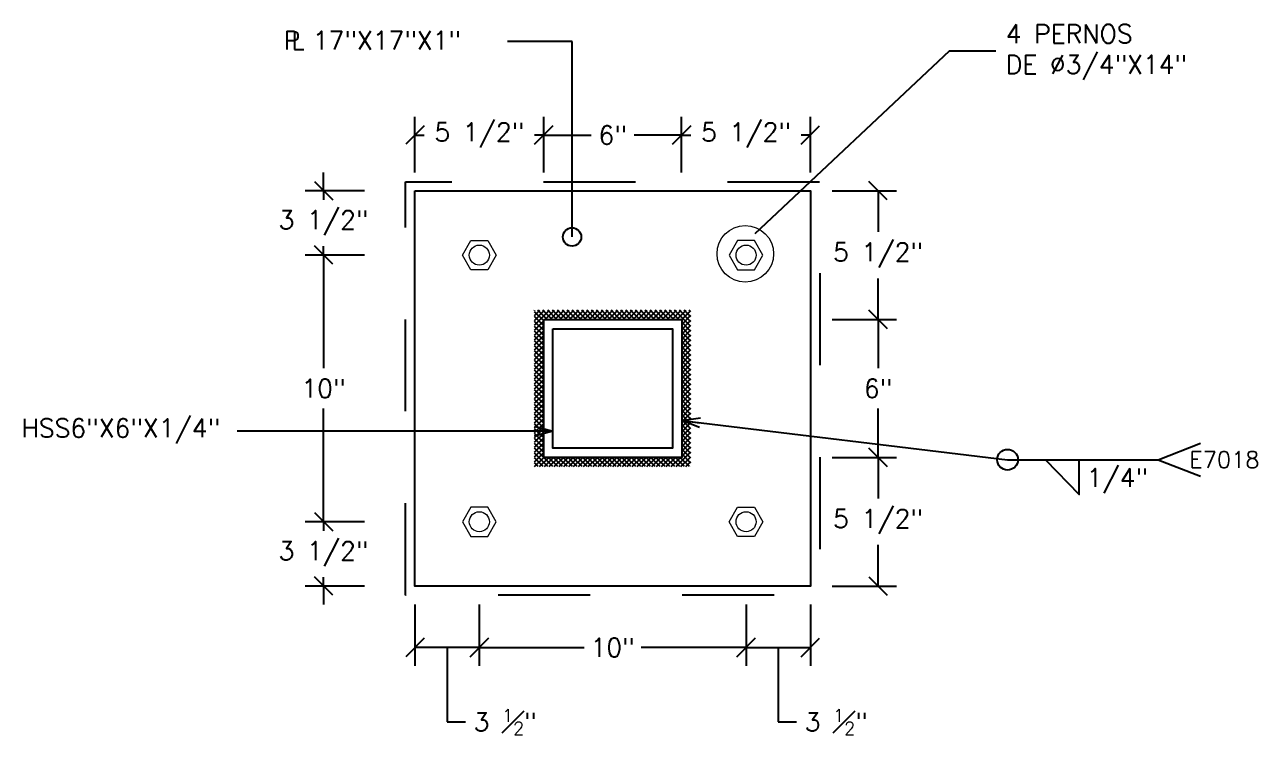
# Model space of a CAD drawing. Header units: metres. Extents: x -44 to 358, y -286 to 66.
# Drawn here: x 142.876 to 144.216, y 13.119 to 13.908 of the extents above; entities that cross this region are included whole.
import ezdxf

# ---------------------------------------------------------------- set-up
doc = ezdxf.new("R2010")
doc.units = ezdxf.units.M
doc.header["$LTSCALE"] = 0.3
doc.header["$PDMODE"] = 3
doc.linetypes.add('HIDDEN', pattern=[9.525, 6.35, -3.175])
for name, color, linetype in [('ACERO', 5, 'Continuous'), ('DIMTEXTO', 4, 'Continuous'), ('HATCH MUROS', 8, 'Continuous'), ('SECCION', 1, 'Continuous'), ('Texto', 4, 'Continuous')]:
    doc.layers.add(name, color=color, linetype=linetype)
doc.styles.add('SMPLEX', font='simplex.shx')
doc.dimstyles.new('DIM-10', dxfattribs={"dimscale": 0.1, "dimtxt": 0.2, "dimasz": 0.2, "dimexe": 0.2, "dimexo": 0.2, "dimgap": 0.1, "dimtad": 0, "dimtih": 1, "dimtoh": 1, "dimzin": 0, "dimdsep": 46, "dimtxsty": 'SMPLEX', "dimblk": 'OBLIQUE', "dimcen": 0.2, "dimclrd": 4, "dimclre": 4, "dimclrt": 4, "dimadec": 0, "dimazin": 0, "dimtfac": 1, "dimtmove": 0, "dimatfit": 3, "dimldrblk": 'OPEN30', "dimfxl": 0.5, "dimfxlon": 1, "dimtolj": 1, "dimtzin": 0, "dimarcsym": 0})

# ---------------------------------------------------------------- blocks, each defined once
blk = doc.blocks.new('_OBLIQUE')
at = {"color": 0, "linetype": 'ByBlock'}
blk.add_line((-0.5, -0.5), (0.5, 0.5), dxfattribs=at)
blk = doc.blocks.new('*D311')
at = {"layer": 'DEFPOINTS', "color": 0, "transparency": 16777216}
for p in [(143.5904, 13.7874), (143.5904, 13.7269), (143.7304, 13.7269)]:
    blk.add_point(p, dxfattribs=at)
at = {"layer": 'Texto', "color": 4, "lineweight": -2, "transparency": 16777216}
for p, q in [((143.5904, 13.7469), (143.5904, 13.8074)), ((143.7304, 13.7469), (143.7304, 13.8074)), ((143.5904, 13.7874), (143.6004, 13.7874)), ((143.7304, 13.7874), (143.7204, 13.7874))]:
    blk.add_line(p, q, dxfattribs=at)
at = {"layer": 'Texto', "color": 4, "lineweight": -2, "transparency": 16777216, "xscale": 0.02, "yscale": 0.02, "zscale": 0.02, "rotation": 180}
blk.add_blockref('_OBLIQUE', (143.5904, 13.7874), dxfattribs=at)
at = {"layer": 'Texto', "color": 4, "lineweight": -2, "transparency": 16777216, "xscale": 0.02, "yscale": 0.02, "zscale": 0.02}
blk.add_blockref('_OBLIQUE', (143.7304, 13.7874), dxfattribs=at)
at = {"layer": 'Texto', "color": 4, "transparency": 16777216, "insert": (143.6604, 13.7874), "char_height": 0.02, "attachment_point": 5, "style": 'SMPLEX'}
blk.add_mtext('\\A1;5 1/2"', dxfattribs=at)
blk = doc.blocks.new('_Open30')
at = {"color": 0, "lineweight": -2}
for p, q in [((-1, 0.268), (0, 0)), ((0, 0), (-1, -0.268)), ((0, 0), (-1, 0))]:
    blk.add_line(p, q, dxfattribs=at)
blk = doc.blocks.new('*D312')
at = {"layer": 'DEFPOINTS', "color": 0, "transparency": 16777216}
for p in [(143.4404, 13.7874), (143.4404, 13.7269), (143.5904, 13.7269)]:
    blk.add_point(p, dxfattribs=at)
at = {"layer": 'Texto', "color": 4, "lineweight": -2, "transparency": 16777216}
for p, q in [((143.4404, 13.7469), (143.4404, 13.8074)), ((143.5904, 13.7469), (143.5904, 13.8074)), ((143.4404, 13.7874), (143.4921, 13.7874)), ((143.5904, 13.7874), (143.5387, 13.7874))]:
    blk.add_line(p, q, dxfattribs=at)
at = {"layer": 'Texto', "color": 4, "lineweight": -2, "transparency": 16777216, "xscale": 0.02, "yscale": 0.02, "zscale": 0.02, "rotation": 180}
blk.add_blockref('_OBLIQUE', (143.4404, 13.7874), dxfattribs=at)
at = {"layer": 'Texto', "color": 4, "lineweight": -2, "transparency": 16777216, "xscale": 0.02, "yscale": 0.02, "zscale": 0.02}
blk.add_blockref('_OBLIQUE', (143.5904, 13.7874), dxfattribs=at)
at = {"layer": 'Texto', "color": 4, "transparency": 16777216, "insert": (143.5154, 13.7874), "char_height": 0.02, "attachment_point": 5, "style": 'SMPLEX'}
blk.add_mtext('\\A1;{\\Fromans|c0;6"}', dxfattribs=at)
blk = doc.blocks.new('*D313')
at = {"layer": 'DEFPOINTS', "color": 0, "transparency": 16777216}
for p in [(143.3004, 13.7874), (143.3004, 13.7269), (143.4404, 13.7269)]:
    blk.add_point(p, dxfattribs=at)
at = {"layer": 'Texto', "color": 4, "lineweight": -2, "transparency": 16777216}
for p, q in [((143.3004, 13.7469), (143.3004, 13.8074)), ((143.4404, 13.7469), (143.4404, 13.8074)), ((143.3004, 13.7874), (143.3104, 13.7874)), ((143.4404, 13.7874), (143.4304, 13.7874))]:
    blk.add_line(p, q, dxfattribs=at)
at = {"layer": 'Texto', "color": 4, "lineweight": -2, "transparency": 16777216, "xscale": 0.02, "yscale": 0.02, "zscale": 0.02, "rotation": 180}
blk.add_blockref('_OBLIQUE', (143.3004, 13.7874), dxfattribs=at)
at = {"layer": 'Texto', "color": 4, "lineweight": -2, "transparency": 16777216, "xscale": 0.02, "yscale": 0.02, "zscale": 0.02}
blk.add_blockref('_OBLIQUE', (143.4404, 13.7874), dxfattribs=at)
at = {"layer": 'Texto', "color": 4, "transparency": 16777216, "insert": (143.3704, 13.7874), "char_height": 0.02, "attachment_point": 5, "style": 'SMPLEX'}
blk.add_mtext('\\A1;5 1/2"', dxfattribs=at)
blk = doc.blocks.new('*D314')
at = {"layer": 'DEFPOINTS', "color": 0, "transparency": 16777216}
for p in [(143.7304, 13.5869), (143.5904, 13.4369), (143.804, 13.4369)]:
    blk.add_point(p, dxfattribs=at)
at = {"layer": 'Texto', "color": 4, "lineweight": -2, "transparency": 16777216}
for p, q in [((143.754, 13.5869), (143.824, 13.5869)), ((143.804, 13.5869), (143.804, 13.5338)), ((143.804, 13.4369), (143.804, 13.49)), ((143.754, 13.4369), (143.824, 13.4369))]:
    blk.add_line(p, q, dxfattribs=at)
at = {"layer": 'Texto', "color": 4, "lineweight": -2, "transparency": 16777216, "xscale": 0.02, "yscale": 0.02, "zscale": 0.02}
for p, rotation in [((143.804, 13.5869), 90), ((143.804, 13.4369), 270)]:
    blk.add_blockref('_OBLIQUE', p, dxfattribs=dict(at, rotation=rotation))
at = {"layer": 'Texto', "color": 4, "transparency": 16777216, "insert": (143.804, 13.5119), "char_height": 0.02, "attachment_point": 5, "style": 'SMPLEX'}
blk.add_mtext('\\A1;{\\Fromans|c0;6"}', dxfattribs=at)
blk = doc.blocks.new('*D315')
at = {"layer": 'DEFPOINTS', "color": 0, "transparency": 16777216}
for p in [(143.5904, 13.4369), (143.7304, 13.2969), (143.804, 13.2969)]:
    blk.add_point(p, dxfattribs=at)
at = {"layer": 'Texto', "color": 4, "lineweight": -2, "transparency": 16777216}
for p, q in [((143.754, 13.4369), (143.824, 13.4369)), ((143.804, 13.4369), (143.804, 13.3921)), ((143.804, 13.2969), (143.804, 13.3416)), ((143.754, 13.2969), (143.824, 13.2969))]:
    blk.add_line(p, q, dxfattribs=at)
at = {"layer": 'Texto', "color": 4, "lineweight": -2, "transparency": 16777216, "xscale": 0.02, "yscale": 0.02, "zscale": 0.02}
for p, rotation in [((143.804, 13.4369), 90), ((143.804, 13.2969), 270)]:
    blk.add_blockref('_OBLIQUE', p, dxfattribs=dict(at, rotation=rotation))
at = {"layer": 'Texto', "color": 4, "transparency": 16777216, "insert": (143.804, 13.3669), "char_height": 0.02, "attachment_point": 5, "style": 'SMPLEX'}
blk.add_mtext('\\A1;5 1/2"', dxfattribs=at)
blk = doc.blocks.new('*D316')
at = {"layer": 'DEFPOINTS', "color": 0, "transparency": 16777216}
for p in [(143.3704, 13.2969), (143.6604, 13.2969), (143.3704, 13.2301)]:
    blk.add_point(p, dxfattribs=at)
at = {"layer": 'Texto', "color": 4, "lineweight": -2, "transparency": 16777216}
for p, q in [((143.3704, 13.2769), (143.3704, 13.2101)), ((143.6604, 13.2769), (143.6604, 13.2101)), ((143.3704, 13.2301), (143.4845, 13.2301)), ((143.6604, 13.2301), (143.5464, 13.2301))]:
    blk.add_line(p, q, dxfattribs=at)
at = {"layer": 'Texto', "color": 4, "lineweight": -2, "transparency": 16777216, "xscale": 0.02, "yscale": 0.02, "zscale": 0.02, "rotation": 180}
blk.add_blockref('_OBLIQUE', (143.3704, 13.2301), dxfattribs=at)
at = {"layer": 'Texto', "color": 4, "lineweight": -2, "transparency": 16777216, "xscale": 0.02, "yscale": 0.02, "zscale": 0.02}
blk.add_blockref('_OBLIQUE', (143.6604, 13.2301), dxfattribs=at)
at = {"layer": 'Texto', "color": 4, "transparency": 16777216, "insert": (143.5154, 13.2301), "char_height": 0.02, "attachment_point": 5, "style": 'SMPLEX'}
blk.add_mtext('\\A1;10"', dxfattribs=at)
blk = doc.blocks.new('*D317')
at = {"layer": 'DEFPOINTS', "color": 0, "transparency": 16777216}
for p in [(143.3004, 13.2969), (143.3704, 13.2969), (143.3004, 13.2301)]:
    blk.add_point(p, dxfattribs=at)
at = {"layer": 'Texto', "color": 4, "lineweight": -2, "transparency": 16777216}
for p, q in [((143.3004, 13.2769), (143.3004, 13.2101)), ((143.3704, 13.2769), (143.3704, 13.2101)), ((143.3704, 13.2301), (143.3004, 13.2301)), ((143.3354, 13.2301), (143.3354, 13.1491)), ((143.3354, 13.1491), (143.3554, 13.1491))]:
    blk.add_line(p, q, dxfattribs=at)
at = {"layer": 'Texto', "color": 4, "lineweight": -2, "transparency": 16777216, "xscale": 0.02, "yscale": 0.02, "zscale": 0.02, "rotation": 180}
blk.add_blockref('_OBLIQUE', (143.3004, 13.2301), dxfattribs=at)
at = {"layer": 'Texto', "color": 4, "lineweight": -2, "transparency": 16777216, "xscale": 0.02, "yscale": 0.02, "zscale": 0.02}
blk.add_blockref('_OBLIQUE', (143.3704, 13.2301), dxfattribs=at)
at = {"layer": 'Texto', "color": 4, "transparency": 16777216, "insert": (143.3985, 13.1491), "char_height": 0.02, "attachment_point": 5, "style": 'SMPLEX'}
blk.add_mtext('\\A1;3 {\\H0.7x;\\S1#2;}"', dxfattribs=at)
blk = doc.blocks.new('*D318')
at = {"layer": 'DEFPOINTS', "color": 0, "transparency": 16777216}
for p in [(143.201, 13.3669), (143.2654, 13.3669), (143.2654, 13.2969)]:
    blk.add_point(p, dxfattribs=at)
at = {"layer": 'Texto', "color": 4, "lineweight": -2, "transparency": 16777216}
for p, q in [((143.201, 13.3669), (143.201, 13.3869)), ((143.2454, 13.3669), (143.181, 13.3669)), ((143.201, 13.3669), (143.201, 13.3571)), ((143.2454, 13.2969), (143.181, 13.2969)), ((143.201, 13.2969), (143.201, 13.3066)), ((143.201, 13.2969), (143.201, 13.2769))]:
    blk.add_line(p, q, dxfattribs=at)
at = {"layer": 'Texto', "color": 4, "lineweight": -2, "transparency": 16777216, "xscale": 0.02, "yscale": 0.02, "zscale": 0.02}
for p, rotation in [((143.201, 13.3669), 270), ((143.201, 13.2969), 90)]:
    blk.add_blockref('_OBLIQUE', p, dxfattribs=dict(at, rotation=rotation))
at = {"layer": 'Texto', "color": 4, "transparency": 16777216, "insert": (143.201, 13.3319), "char_height": 0.02, "attachment_point": 5, "style": 'SMPLEX'}
blk.add_mtext('\\A1;3 1/2"', dxfattribs=at)
blk = doc.blocks.new('*D319')
at = {"layer": 'DEFPOINTS', "color": 0, "transparency": 16777216}
for p in [(143.201, 13.6569), (143.2654, 13.6569), (143.2654, 13.3669)]:
    blk.add_point(p, dxfattribs=at)
at = {"layer": 'Texto', "color": 4, "lineweight": -2, "transparency": 16777216}
for p, q in [((143.2454, 13.6569), (143.181, 13.6569)), ((143.201, 13.6569), (143.201, 13.5338)), ((143.201, 13.3669), (143.201, 13.49)), ((143.2454, 13.3669), (143.181, 13.3669))]:
    blk.add_line(p, q, dxfattribs=at)
at = {"layer": 'Texto', "color": 4, "lineweight": -2, "transparency": 16777216, "xscale": 0.02, "yscale": 0.02, "zscale": 0.02}
for p, rotation in [((143.201, 13.6569), 90), ((143.201, 13.3669), 270)]:
    blk.add_blockref('_OBLIQUE', p, dxfattribs=dict(at, rotation=rotation))
at = {"layer": 'Texto', "color": 4, "transparency": 16777216, "insert": (143.201, 13.5119), "char_height": 0.02, "attachment_point": 5, "style": 'SMPLEX'}
blk.add_mtext('\\A1;10"', dxfattribs=at)
blk = doc.blocks.new('*D320')
at = {"layer": 'DEFPOINTS', "color": 0, "transparency": 16777216}
for p in [(143.2654, 13.7269), (143.201, 13.6569), (143.2654, 13.6569)]:
    blk.add_point(p, dxfattribs=at)
at = {"layer": 'Texto', "color": 4, "lineweight": -2, "transparency": 16777216}
for p, q in [((143.201, 13.7269), (143.201, 13.7469)), ((143.2454, 13.7269), (143.181, 13.7269)), ((143.201, 13.7269), (143.201, 13.7171)), ((143.201, 13.6569), (143.201, 13.6666)), ((143.2454, 13.6569), (143.181, 13.6569)), ((143.201, 13.6569), (143.201, 13.6369))]:
    blk.add_line(p, q, dxfattribs=at)
at = {"layer": 'Texto', "color": 4, "lineweight": -2, "transparency": 16777216, "xscale": 0.02, "yscale": 0.02, "zscale": 0.02}
for p, rotation in [((143.201, 13.7269), 270), ((143.201, 13.6569), 90)]:
    blk.add_blockref('_OBLIQUE', p, dxfattribs=dict(at, rotation=rotation))
at = {"layer": 'Texto', "color": 4, "transparency": 16777216, "insert": (143.201, 13.6919), "char_height": 0.02, "attachment_point": 5, "style": 'SMPLEX'}
blk.add_mtext('\\A1;3 1/2"', dxfattribs=at)
blk = doc.blocks.new('*D321')
at = {"layer": 'DEFPOINTS', "color": 0, "transparency": 16777216}
for p in [(143.6604, 13.2969), (143.7304, 13.2969), (143.7304, 13.2301)]:
    blk.add_point(p, dxfattribs=at)
at = {"layer": 'Texto', "color": 4, "lineweight": -2, "transparency": 16777216}
for p, q in [((143.6604, 13.2769), (143.6604, 13.2101)), ((143.7304, 13.2769), (143.7304, 13.2101)), ((143.6604, 13.2301), (143.7304, 13.2301)), ((143.6954, 13.2301), (143.6954, 13.1491)), ((143.6954, 13.1491), (143.7154, 13.1491))]:
    blk.add_line(p, q, dxfattribs=at)
at = {"layer": 'Texto', "color": 4, "lineweight": -2, "transparency": 16777216, "xscale": 0.02, "yscale": 0.02, "zscale": 0.02, "rotation": 180}
blk.add_blockref('_OBLIQUE', (143.6604, 13.2301), dxfattribs=at)
at = {"layer": 'Texto', "color": 4, "lineweight": -2, "transparency": 16777216, "xscale": 0.02, "yscale": 0.02, "zscale": 0.02}
blk.add_blockref('_OBLIQUE', (143.7304, 13.2301), dxfattribs=at)
at = {"layer": 'Texto', "color": 4, "transparency": 16777216, "insert": (143.7585, 13.1491), "char_height": 0.02, "attachment_point": 5, "style": 'SMPLEX'}
blk.add_mtext('\\A1;3 {\\H0.7x;\\S1#2;}"', dxfattribs=at)
blk = doc.blocks.new('*D322')
at = {"layer": 'DEFPOINTS', "color": 0, "transparency": 16777216}
for p in [(143.7304, 13.7269), (143.804, 13.7269), (143.5904, 13.5869)]:
    blk.add_point(p, dxfattribs=at)
at = {"layer": 'Texto', "color": 4, "lineweight": -2, "transparency": 16777216}
for p, q in [((143.754, 13.7269), (143.824, 13.7269)), ((143.804, 13.7269), (143.804, 13.6821)), ((143.804, 13.5869), (143.804, 13.6316)), ((143.754, 13.5869), (143.824, 13.5869))]:
    blk.add_line(p, q, dxfattribs=at)
at = {"layer": 'Texto', "color": 4, "lineweight": -2, "transparency": 16777216, "xscale": 0.02, "yscale": 0.02, "zscale": 0.02}
for p, rotation in [((143.804, 13.7269), 90), ((143.804, 13.5869), 270)]:
    blk.add_blockref('_OBLIQUE', p, dxfattribs=dict(at, rotation=rotation))
at = {"layer": 'Texto', "color": 4, "transparency": 16777216, "insert": (143.804, 13.6569), "char_height": 0.02, "attachment_point": 5, "style": 'SMPLEX'}
blk.add_mtext('\\A1;5 1/2"', dxfattribs=at)

msp = doc.modelspace()

# ---------------------------------------------------------------- hatches: boundary and pattern name
at = {"layer": 'HATCH MUROS'}
h = msp.add_hatch(dxfattribs=at)
h.set_pattern_fill('ANSI37', color=256, scale=0.03, style=0)
h.set_pattern_definition([(45, (54.5173477, -101.50961), (-0.00265165043, 0.00265165043), []), (135, (54.5173477, -101.50961), (-0.00265165043, -0.00265165043), [])])
h.paths.add_polyline_path([(143.6004085, 13.5968684), (143.4304085, 13.5968684), (143.4304085, 13.4268684), (143.6004085, 13.4268684)])
h.paths.add_polyline_path([(143.5904085, 13.5868684), (143.5904085, 13.4368684), (143.4404085, 13.4368684), (143.4404085, 13.5868684)], flags=16)

# ---------------------------------------------------------------- linework, layer by layer
at = {"layer": 'ACERO', "color": 7}
for points in [[(143.4404085, 13.5868684), (143.5904085, 13.5868684), (143.5904085, 13.4368684), (143.4404085, 13.4368684)], [(143.4504085, 13.5768684), (143.5804085, 13.5768684), (143.5804085, 13.4468684), (143.4504085, 13.4468684)]]:
    msp.add_lwpolyline(points, close=True, dxfattribs=at)
at = {"layer": 'DIMTEXTO'}
for q in [(144.1545448, 13.4523092), (144.1545448, 13.4164071)]:
    msp.add_line((144.1084606, 13.4343581), q, dxfattribs=at)
msp.add_lwpolyline([(143.9860464, 13.4343581), (144.0224594, 13.3966342), (144.0224594, 13.4343581)], dxfattribs=at)
at = {"layer": 'DIMTEXTO', "lineweight": 0}
msp.add_circle((143.6595868, 13.6583374), 0.0307533, dxfattribs=at)
at = {"layer": 'DIMTEXTO'}
msp.add_circle((143.9447558, 13.4343581), 0.0112676, dxfattribs=at)
at = {"layer": 'HATCH MUROS', "linetype": 'HIDDEN', "ltscale": 0.001, "flags": 128}
msp.add_lwpolyline([(143.2900185, 13.2870184), (143.2900185, 13.7367184), (143.7407985, 13.7367184), (143.7407985, 13.2870184)], close=True, dxfattribs=at)
at = {"layer": 'SECCION'}
msp.add_lwpolyline([(143.3004085, 13.7268684), (143.7304085, 13.7268684), (143.7304085, 13.2968684), (143.3004085, 13.2968684)], close=True, dxfattribs=at)
at = {"layer": 'SECCION', "color": 2, "lineweight": 0, "flags": 128}
for points in [[(143.3795973, 13.6727839), (143.3887861, 13.6568684), (143.3795973, 13.6409529), (143.3612196, 13.6409529), (143.3520308, 13.6568684), (143.3612196, 13.6727839)], [(143.6512196, 13.6727839), (143.6420308, 13.6568684), (143.6512196, 13.6409529), (143.6695973, 13.6409529), (143.6787861, 13.6568684), (143.6695973, 13.6727839)], [(143.3795973, 13.3509529), (143.3887861, 13.3668684), (143.3795973, 13.3827839), (143.3612196, 13.3827839), (143.3520308, 13.3668684), (143.3612196, 13.3509529)], [(143.6512196, 13.3509529), (143.6420308, 13.3668684), (143.6512196, 13.3827839), (143.6695973, 13.3827839), (143.6787861, 13.3668684), (143.6695973, 13.3509529)]]:
    msp.add_lwpolyline(points, close=True, dxfattribs=at)
at = {"layer": 'SECCION', "color": 2, "lineweight": 0}
for centre in [(143.3704085, 13.6568684), (143.6604085, 13.6568684), (143.3704085, 13.3668684), (143.6604085, 13.3668684)]:
    msp.add_circle(centre, 0.0109155, dxfattribs=at)
at = {"layer": 'Texto'}
msp.add_lwpolyline([(143.6703047, 13.6805631), (143.8816962, 13.8789564), (143.9318562, 13.8789564)], dxfattribs=at)

# ---------------------------------------------------------------- texts
at = {"layer": 'DIMTEXTO', "color": 4, "lineweight": 0, "attachment_point": 4, "style": 'SMPLEX'}
for s, insert, char_height in [('\\A1;P 17"X17"X1{\\H1.0003x;"}', (143.1576005, 13.8904556), 0.02), ('\\A1;L', (143.165962, 13.8904442), 0.02), ('\\A1;4 PERNOS \\PDE %%C3/4"X14"', (143.9428085, 13.8775735), 0.02), ('\\A1;HSS6"X6"X1/4"', (142.8725925, 13.4654077), 0.02), ('\\A1;E7018', (144.1422879, 13.4343581), 0.018)]:
    msp.add_mtext(s, dxfattribs=dict(at, insert=insert, char_height=char_height))
at = {"layer": 'DIMTEXTO', "color": 4, "insert": (144.030733, 13.41142), "char_height": 0.02, "attachment_point": 4, "style": 'SMPLEX'}
msp.add_mtext('\\A1;1/4"', dxfattribs=at)

# ---------------------------------------------------------------- dimensions: what is measured, and where the dimension line sits
at = {"layer": 'Texto'}
for base, p1, p2, text, picture, middle in [((143.3004085, 13.7873941), (143.4404085, 13.7268684), (143.3004085, 13.7268684), '5 1/2"', '*D313', (143.3704085, 13.7873941)), ((143.4404085, 13.7873941), (143.5904085, 13.7268684), (143.4404085, 13.7268684), '{\\Fromans|c0;6"}', '*D312', (143.5154085, 13.7873941)), ((143.5904085, 13.7873941), (143.7304085, 13.7268684), (143.5904085, 13.7268684), '5 1/2"', '*D311', (143.6604085, 13.7873941)), ((143.3004085, 13.2301042), (143.3704085, 13.2968684), (143.3004085, 13.2968684), '3 {\\H0.7x;\\S1#2;}"', '*D317', (143.3654085, 13.1491042)), ((143.3704085, 13.2301042), (143.6604085, 13.2968684), (143.3704085, 13.2968684), '10"', '*D316', (143.5154085, 13.2301042))]:
    dim = msp.add_linear_dim(base=base, p1=p1, p2=p2, text=text, dimstyle='DIM-10', override={"dimtmove": 1}, dxfattribs=at)
    dim.commit()
    dim.dimension.update_dxf_attribs({"geometry": picture, "text_midpoint": middle})
for base, p1, p2, angle, picture, middle in [((143.2010201, 13.6568684), (143.2654085, 13.7268684), (143.2654085, 13.6568684), 270, '*D320', (143.2010201, 13.6918684)), ((143.2010201, 13.3668684), (143.2654085, 13.2968684), (143.2654085, 13.3668684), 90, '*D318', (143.2010201, 13.3318684))]:
    dim = msp.add_linear_dim(base=base, p1=p1, p2=p2, angle=angle, text='3 1/2"', dimstyle='DIM-10', dxfattribs=at)
    dim.commit()
    dim.dimension.update_dxf_attribs({"geometry": picture, "text_midpoint": middle})
for base, p1, p2, angle, text, picture, middle in [((143.804038, 13.7268684), (143.5904085, 13.5868684), (143.7304085, 13.7268684), 270, '5 1/2"', '*D322', (143.804038, 13.6568684)), ((143.2010201, 13.6568684), (143.2654085, 13.3668684), (143.2654085, 13.6568684), 90, '10"', '*D319', (143.2010201, 13.5118684)), ((143.804038, 13.4368684), (143.7304085, 13.5868684), (143.5904085, 13.4368684), 90, '{\\Fromans|c0;6"}', '*D314', (143.804038, 13.5118684)), ((143.804038, 13.2968684), (143.5904085, 13.4368684), (143.7304085, 13.2968684), 90, '5 1/2"', '*D315', (143.804038, 13.3668684)), ((143.7304085, 13.2301042), (143.6604085, 13.2968684), (143.7304085, 13.2968684), 180, '3 {\\H0.7x;\\S1#2;}"', '*D321', (143.7254085, 13.1491042))]:
    dim = msp.add_linear_dim(base=base, p1=p1, p2=p2, angle=angle, text=text, dimstyle='DIM-10', override={"dimtmove": 1}, dxfattribs=at)
    dim.commit()
    dim.dimension.update_dxf_attribs({"geometry": picture, "text_midpoint": middle})

# ---------------------------------------------------------------- leaders
at = {"layer": 'DIMTEXTO', "lineweight": 0}
msp.add_leader([(143.4504085, 13.4654077), (143.1070792, 13.4654077)], dimstyle='DIM-10', override={"dimgap": 0.1, "dimtad": 0}, dxfattribs=at)
msp.add_leader([(143.5904085, 13.4769297), (143.9447558, 13.4343581), (144.1084606, 13.4343581)], dimstyle='DIM-10', dxfattribs=at)
at = {"layer": 'Texto'}
msp.add_leader([(143.4711859, 13.6766335), (143.4711859, 13.8891471), (143.4011506, 13.8891471)], dimstyle='DIM-10', override={"dimgap": 0.1, "dimtad": 0, "dimldrblk": 'DotBlank'}, dxfattribs=at)

doc.saveas('drawing.dxf')
